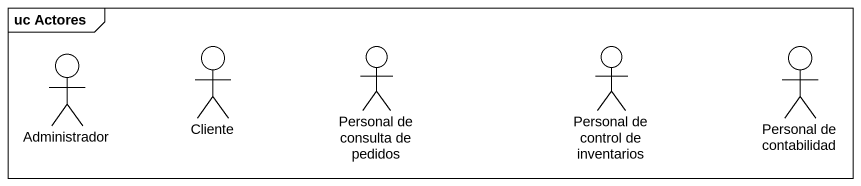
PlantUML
@startuml
mainframe uc Actores
actor Administrador
actor Cliente
actor "Personal de consulta de pedidos" as Personal_de_consulta_de
actor "Personal de control de inventarios" as Personal_de_control_de
actor "Personal de contabilidad" as Personal_de_contabilidad
@enduml
